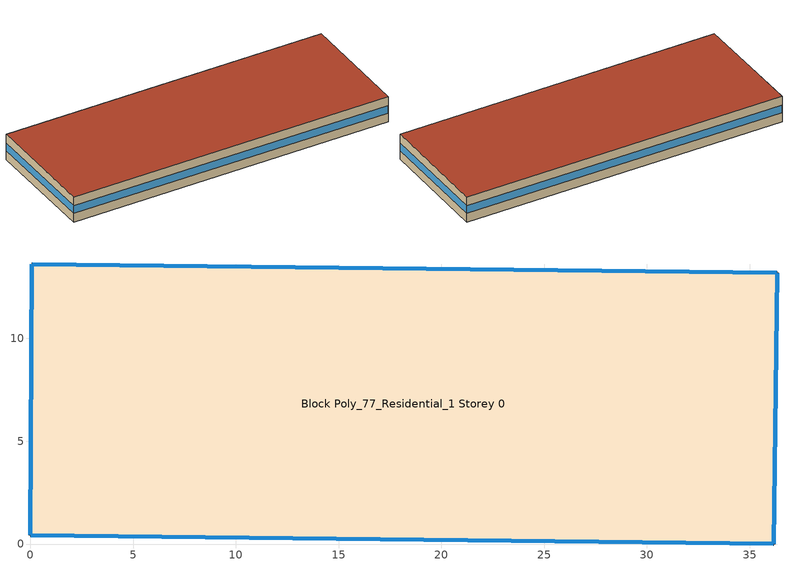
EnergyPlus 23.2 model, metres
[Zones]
Block Poly_77_Residential_1 Storey 0
 floor ground (HSCWZ_Residential_1995_FloorGround): 36.33,13.19 36.18,0 0,0.43 0.06,13.63 z0
 wall outside (HSCWZ_Residential_1995_ExtWall): 0,0.43 36.18,0 36.33,13.19 0.06,13.63 0,0.43 z0:3
 window (HSCWZ_Residential_1995_Win): 0.02,0.43 36.16,0 / 36.18,0.01 36.33,13.18 / 36.32,13.19 0.08,13.62 / 0.06,13.62 0,0.44 z1.05:1.95
 roof outside (HSCWZ_Residential_1995_Roof): 36.18,0 36.33,13.19 0.06,13.63 0,0.43 z3
[BUILDING]
shang4hai3shi4_Residential_1_0_2_1995: North Axis=0; Terrain=City; Loads Convergence Tolerance Value=0.04; Temperature Convergence Tolerance Value=0.4; Solar Distribution=FullExterior; Maximum Number of Warmup Days=25; Minimum Number of Warmup Days=1
[Material] Thermal Absorptance=0.9; Solar Absorptance=0.7; Visible Absorptance=0.7
Name | Roughness | Thickness | Conductivity | Density | Specific Heat
Concrete | MediumRough | 0.1 | 1.7 | 2240 | 900
Brick | MediumRough | 0.1 | 0.72 | 1920 | 840
Tile | Smooth | 0.02 | 1.3 | 2200 | 900
Gypsum | Smooth | 0.015 | 0.16 | 800 | 1090
AsphaltFelt | Smooth | 0.01 | 0.2 | 960 | 1000
[MATERIAL] Roughness=Rough; Conductivity=0.04; Density=40; Specific Heat=1500; Thermal Absorptance=0.9; Solar Absorptance=0.7; Visible Absorptance=0.7
Name | Thickness
Insulation 0.011 | 0.011
Insulation 0.029 | 0.029
Insulation 0.05 | 0.05
[WindowMaterial:SimpleGlazingSystem]
HSCWZ_Residential_1995_Win_material: UFactor=4.725; Solar Heat Gain Coefficient=0.6875
[Construction]
HSCWZ_Residential_1995_FloorGround: Tile, Concrete, Gypsum, Insulation 0.05
HSCWZ_Residential_1995_Win: HSCWZ_Residential_1995_Win_material
[CONSTRUCTION]
HSCWZ_Residential_1995_Roof: AsphaltFelt, Concrete, Insulation 0.029
HSCWZ_Residential_1995_ExtWall: Brick, Concrete, Insulation 0.011
[ZONE]
Block Poly_77_Residential_1 Storey 0: Type=1; Multiplier=1; Ceiling Height=autocalculate; Volume=autocalculate; Floor Area=autocalculate; Part of Total Floor Area=Yes
[PEOPLE]
People_Block Poly_77_Residential_1 Storey 0: Zone or ZoneList or Space or SpaceList=Block Poly_77_Residential_1 Storey 0; Number of People Schedule=People_Schedule; Number of People Calculation Method=Area/Person; Floor Area per Person=18; Fraction Radiant=0.3; Sensible Heat Fraction=autocalculate; Activity Level Schedule=CN_GenericActivityLevel; Carbon Dioxide Generation Rate=3.82e-08; Enable ASHRAE 55 Comfort Warnings=No; Mean Radiant Temperature Calculation Type=ZoneAveraged; Clothing Insulation Calculation Method=ClothingInsulationSchedule; Cold Stress Temperature Threshold=15.56; Heat Stress Temperature Threshold=30
[LIGHTS]
Lights_Block Poly_77_Residential_1 Storey 0: Zone or ZoneList or Space or SpaceList=Block Poly_77_Residential_1 Storey 0; Schedule=Lights_Schedule; Design Level Calculation Method=Watts/Area; Watts per Zone Floor Area=7; Return Air Fraction=0; Fraction Radiant=0; Fraction Visible=0; Fraction Replaceable=1; EndUse Subcategory=General; Return Air Fraction Calculated from Plenum Temperature=No; Return Air Fraction Function of Plenum Temperature Coefficient 1=0; Return Air Fraction Function of Plenum Temperature Coefficient 2=0
[ELECTRICEQUIPMENT]
ElectricEquipment_Block Poly_77_Residential_1 Storey 0: Zone or ZoneList or Space or SpaceList=Block Poly_77_Residential_1 Storey 0; Schedule=ElectricEquipment_Schedule; Design Level Calculation Method=Watts/Area; Watts per Zone Floor Area=5.5; Fraction Latent=0; Fraction Radiant=0; Fraction Lost=0; EndUse Subcategory=General
[ZONEINFILTRATION:DESIGNFLOWRATE]
Infil 1: Zone or ZoneList or Space or SpaceList=Block Poly_77_Residential_1 Storey 0; Schedule=AirEx_ConditionedTime_Schedule; Design Flow Rate Calculation Method=AirChanges/Hour; Air Changes per Hour=1; Constant Term Coefficient=1; Temperature Term Coefficient=0; Velocity Term Coefficient=0; Velocity Squared Term Coefficient=0
[HVACTEMPLATE:THERMOSTAT]
HVACTemp: Heating Setpoint Schedule=Heating_SP_Schedule; Cooling Setpoint Schedule=Cooling_SP_Schedule
[HVACTEMPLATE:ZONE:IDEALLOADSAIRSYSTEM]
Block Poly_77_Residential_1 Storey 0: Template Thermostat=HVACTemp; System Availability Schedule=HVAC_ConditionedTime_Schedule; Maximum Heating Supply Air Temperature=50; Minimum Cooling Supply Air Temperature=13; Maximum Heating Supply Air Humidity Ratio=0.0156; Minimum Cooling Supply Air Humidity Ratio=0.0077; Heating Limit=NoLimit; Cooling Limit=NoLimit; Heating Availability Schedule=Heating_Period_Schedule; Cooling Availability Schedule=Cooling_Period_Schedule; Dehumidification Control Type=ConstantSensibleHeatRatio; Cooling Sensible Heat Ratio=0.7; Dehumidification Setpoint=60; Humidification Control Type=None; Humidification Setpoint=30; Outdoor Air Method=None; Outdoor Air Flow Rate per Person=0.00944; Outdoor Air Flow Rate per Zone Floor Area=0; Outdoor Air Flow Rate per Zone=0; Demand Controlled Ventilation Type=None; Outdoor Air Economizer Type=NoEconomizer; Heat Recovery Type=None; Sensible Heat Recovery Effectiveness=0.7; Latent Heat Recovery Effectiveness=0.65
[SCHEDULE:COMPACT]
People_Schedule: Through: 12/31, For: Weekdays, Until: 06:00, 0.98, Until: 07:00, 0.85, Until: 08:00, 0.65, Until: 17:00, 0.1, Until: 19:00, 0.75, Until: 22:00, 0.9, Until: 24:00, 0.95, For: AllOtherDays, Until: 09:00, 0.95, Until: 18:00, 0.6, Until: 24:00, 0.9
Lights_Schedule: Through: 12/31, For: AllDays, Until: 19:00, 0, Until: 24:00, 1
ElectricEquipment_Schedule: Through: 12/31, For: AllDays, Until: 12:00, 0.23, Until: 14:00, 0.69, Until: 20:00, 0.23, Until: 24:00, 1
Heating_SP_Schedule: Through: 12/31, For: Weekdays, Until: 07:00, 18, Until: 08:00, 12, Until: 19:00, 18, Until: 22:00, 18, Until: 24:00, 18, For: AllOtherDays, Until: 24:00, 5
Cooling_SP_Schedule: Through: 12/31, For: Weekdays, Until: 07:00, 28, Until: 08:00, 37, Until: 19:00, 37, Until: 24:00, 28, For: AllOtherDays, Until: 24:00, 28
Heating_Period_Schedule: Through: 04/15, For: AllDays, Until: 24:00, 1, Through: 11/01, For: AllDays, Until: 24:00, 0, Through: 12/31, For: AllDays, Until: 24:00, 1
Cooling_Period_Schedule: Through: 04/15, For: AllDays, Until: 24:00, 0, Through: 10/31, For: AllDays, Until: 24:00, 1, Through: 12/31, For: AllDays, Until: 24:00, 0
HVAC_ConditionedTime_Schedule: Through: 12/31, For: Weekdays, Until: 07:00, 1, Until: 19:00, 0, Until: 24:00, 1, For: AllOtherDays, Until: 24:00, 1
AirEx_ConditionedTime_Schedule: Through: 12/31, For: Weekdays, Until: 08:00, 0.5, Until: 17:00, 0, Until: 24:00, 0.5, For: AllOtherDays, Until: 24:00, 0.5
CN_GenericActivityLevel: Through: 12/31, For: Weekdays, Until: 08:00, 80, Until: 18:00, 120, Until: 24:00, 80, For: AllOtherDays, Until: 24:00, 80
